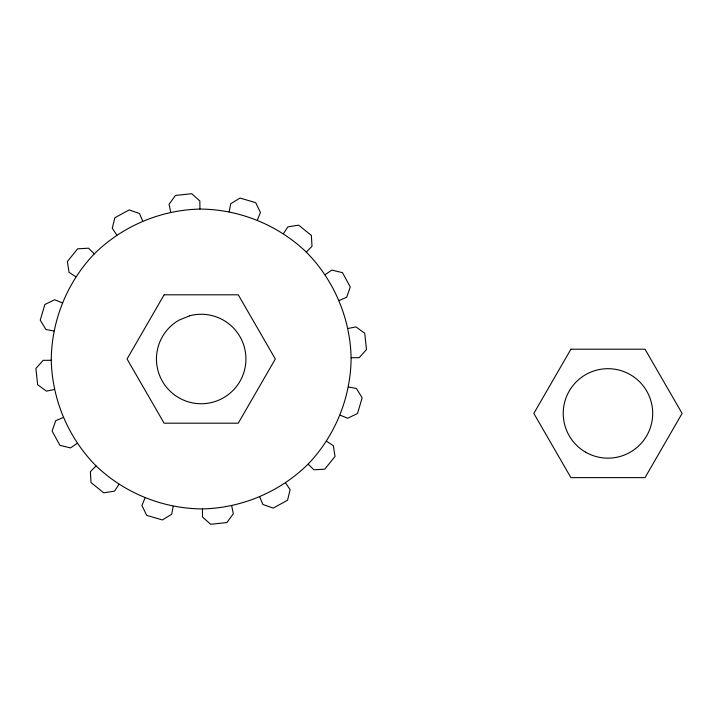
<?xml version="1.0" encoding="UTF-8"?>
<svg xmlns="http://www.w3.org/2000/svg" width="718" height="718" viewBox="0 0 718 718"><rect width="100%" height="100%" fill="white"/><g stroke="black" fill="none" stroke-linecap="round" stroke-linejoin="round"><path stroke-width="1.08" d="M51.265 360.265C51.481 320.847 67.034 282.38 94.282 253.885C122.311 226.161 160.509 209.961 199.927 209.073C239.345 209.288 277.812 224.842 306.308 252.09C334.032 280.119 350.231 318.316 351.111 357.735C350.905 397.153 335.342 435.62 308.103 464.115C280.074 491.839 241.876 508.039 202.458 508.927C163.04 508.712 124.573 493.158 96.077 465.91C68.354 437.881 52.154 399.684 51.265 360.265L43.152 360.337L35.9 368.478L37.641 384.722L46.446 391.139L54.397 389.488M173.191 506.289L171.674 514.267L162.367 519.949L146.687 515.336L141.949 505.517L144.991 497.996M229.195 211.711L230.711 203.732L240.018 198.051L255.689 202.664L260.437 212.483L257.394 220.004M118.955 484.363L114.503 491.148L103.733 492.835L91.015 482.577L90.387 471.699L96.077 465.91M283.43 233.637L287.882 226.852L298.652 225.165L311.37 235.423L311.998 246.301L306.308 252.09M77.239 443.347L70.526 447.915L59.935 445.357L52.109 431.006L55.69 420.712L63.166 417.544M325.146 274.653L331.851 270.085L342.45 272.643L350.276 286.994L346.686 297.288L339.219 300.456M347.988 328.512L355.931 326.861L364.744 333.278L366.485 349.522L359.233 357.663L351.111 357.735M53.904 330.998L45.925 329.481L40.244 320.174L44.857 304.504L54.667 299.756L62.197 302.799M348.481 387.002L356.451 388.519L362.141 397.826L357.528 413.496L347.709 418.244L340.188 415.201M75.83 276.762L69.045 272.31L67.357 261.54L77.616 248.823L88.493 248.195L94.282 253.885M326.555 441.238L333.34 445.69L335.028 456.46L324.769 469.177L313.892 469.805L308.103 464.115M116.846 235.046L112.277 228.333L114.835 217.742L129.186 209.916L139.48 213.506L142.649 220.973M285.54 482.954L290.108 489.667L287.55 500.258L273.199 508.084L262.905 504.494L259.736 497.027M170.696 212.205L169.053 204.262L175.47 195.449L191.715 193.707L199.855 200.959L199.927 209.073M231.681 505.795L233.332 513.738L226.915 522.551L210.67 524.293L202.53 517.041L202.458 508.927M164.126 294.802L127.059 359L164.126 423.198L238.259 423.198L275.326 359L238.259 294.802L164.126 294.802M570.9 349.217L533.833 413.424L570.9 477.623L645.033 477.623L682.1 413.424L645.033 349.217L570.9 349.217M189.615 315.785L178.827 320.255A44.731 44.731 0 0 0 175.533 395.645A44.731 44.731 0 0 0 245.251 366.772A44.731 44.731 0 0 0 189.615 315.785M585.601 452.161A44.731 44.731 0 0 0 652.698 413.424A44.731 44.731 0 0 0 585.601 374.679A44.731 44.731 0 0 0 585.601 452.161"/></g></svg>
